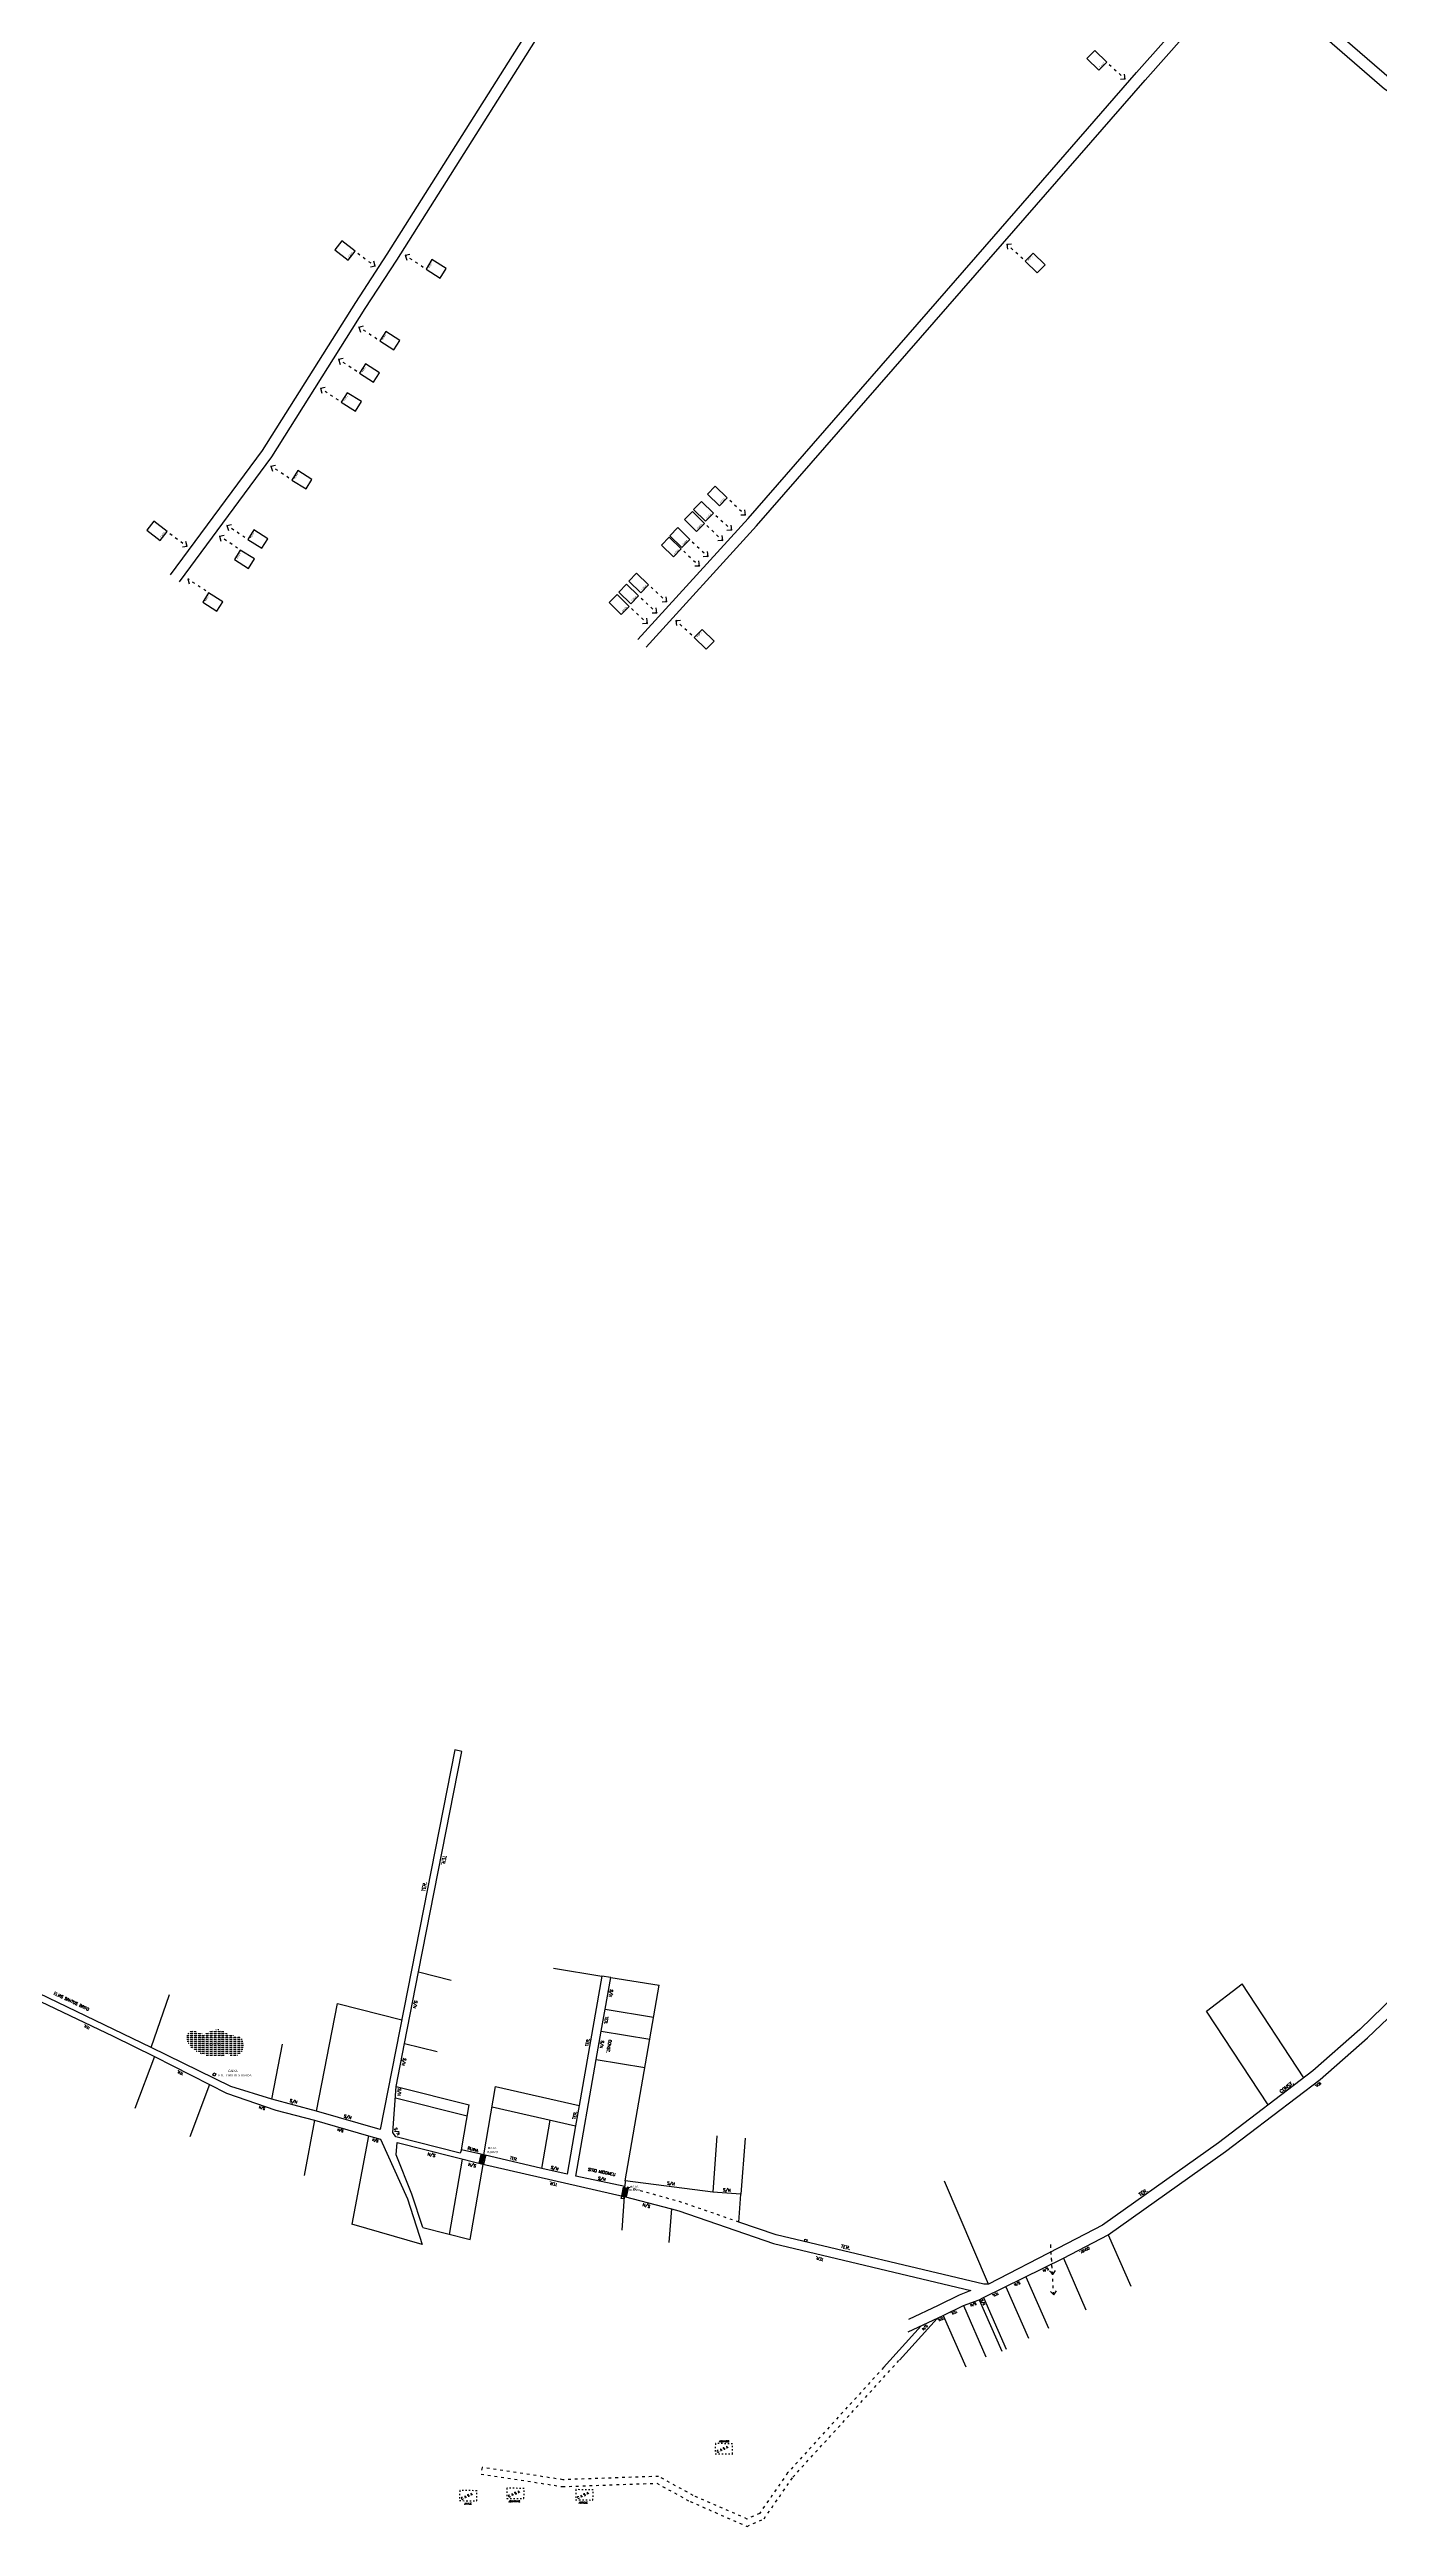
# Model space of a CAD drawing. Extents: x 714896 to 749292, y 8417558 to 8447149.
# Drawn here: x 736183 to 737367, y 8422386 to 8424592 of the extents above; entities that cross this region are included whole.
import ezdxf
from ezdxf.enums import TextEntityAlignment as Align

# ---------------------------------------------------------------- set-up
doc = ezdxf.new("R2010")
doc.units = 0
doc.header["$MEASUREMENT"] = 0
doc.linetypes.add('ACAD_ISO03W100', pattern=[30, 12, -18])
for name, color, linetype in [('LOTE', 7, 'CONTINUOUS'), ('NUM-PORTA', 7, 'CONTINUOUS'), ('QUADRA', 6, 'CONTINUOUS'), ('REFERENCIA', 7, 'CONTINUOUS'), ('TEXTO', 7, 'CONTINUOUS')]:
    doc.layers.add(name, color=color, linetype=linetype)
doc.styles.add('ROMANS', font='ROMANS.SHX', dxfattribs={"height": 1.5})

msp = doc.modelspace()

# ---------------------------------------------------------------- hatches: boundary and pattern name
at = {"layer": 'REFERENCIA'}
h = msp.add_hatch(dxfattribs=at)
h.set_pattern_fill('FLEX', color=4, scale=7, style=0)
edge = h.paths.add_edge_path()
edge.add_spline(control_points=[(736320.7, 8422806.4), (736318, 8422807.5), (736311.9, 8422809.9), (736305.3, 8422816.8), (736305.4, 8422824.9), (736311.4, 8422829.6), (736320.5, 8422821.5), (736333.1, 8422833.1), (736343.1, 8422822.6), (736356.1, 8422823.3), (736357.2, 8422810.5), (736349.8, 8422804.2), (736341.6, 8422807.5), (736331.9, 8422803.3), (736324.7, 8422805.3), (736320.7, 8422806.4)], knot_values=[0, 0, 0, 0, 12.544536, 28.501486, 37.981279, 43.435195, 57.408393, 77.998728, 98.115462, 109.429242, 127.376175, 135.337521, 147.597279, 161.049627, 178.723704, 178.723704, 178.723704, 178.723704], degree=3, periodic=0)
h.paths.add_polyline_path([(736322.7, 8422814.6), (736341.1, 8422814.6), (736341.1, 8422817.6), (736322.7, 8422817.6)], flags=24)
h = msp.add_hatch(dxfattribs=at)
h.set_pattern_fill('AR-HBONE', color=11, scale=0.01, angle=1.5285, style=0)
h.set_pattern_definition([(46.528451023, (224918.916, -16655.7468), (-0.03832534643, 1.43632975595), [3.048, -1.016]), (136.528451023, (224919.615, -16655.0095), (-0.03832534643, 1.43632975595), [3.048, -1.016])])
h.paths.add_polyline_path([(736565.8, 8422709.6), (736569.7, 8422708.6), (736571.7, 8422716.3), (736567.8, 8422717.3)])
h = msp.add_hatch(dxfattribs=at)
h.set_pattern_fill('AR-HBONE', color=11, scale=0.01, angle=2.4614, style=0)
h.set_pattern_definition([(47.461394992, (362517.0854, -23879.7414), (-0.06170690937, 1.43551532814), [3.048, -1.016]), (137.461394992, (362517.7723, -23878.9928), (-0.06170690937, 1.43551532814), [3.048, -1.016])])
h.paths.add_polyline_path([(736694.7, 8422688.3), (736692.8, 8422680.5), (736696.7, 8422679.6), (736698.6, 8422687.4)])

# ---------------------------------------------------------------- linework, layer by layer
at = {"layer": 'LOTE'}
for p, q in [((737114, 8424591.1), (737107, 8424584)), ((737124.7, 8424580.6), (737114, 8424591.1)), ((737107, 8424584), (737117.7, 8424573.5)), ((737117.7, 8424573.5), (737124.7, 8424580.6)), ((736443.6, 8424421.4), (736437.4, 8424413.5)), ((736437.4, 8424413.5), (736449.3, 8424404.3)), ((736455.4, 8424412.2), (736443.6, 8424421.4)), ((736449.3, 8424404.3), (736455.4, 8424412.2)), ((736523.9, 8424404.8), (736518.6, 8424396.3)), ((736518.6, 8424396.3), (736531.3, 8424388.4)), ((736536.6, 8424396.8), (736523.9, 8424404.8)), ((736531.3, 8424388.4), (736536.6, 8424396.8)), ((737059, 8424410.5), (737051.9, 8424403.4)), ((737051.9, 8424403.4), (737062.7, 8424392.9)), ((737069.7, 8424400), (737059, 8424410.5)), ((737062.7, 8424392.9), (737069.7, 8424400)), ((736482.7, 8424340.8), (736477.4, 8424332.4)), ((736477.4, 8424332.4), (736490.1, 8424324.4)), ((736495.4, 8424332.9), (736482.7, 8424340.8)), ((736490.1, 8424324.4), (736495.4, 8424332.9)), ((736464.6, 8424312.1), (736459.3, 8424303.6)), ((736459.3, 8424303.6), (736472, 8424295.7)), ((736477.3, 8424304.1), (736464.6, 8424312.1)), ((736472, 8424295.7), (736477.3, 8424304.1)), ((736448.4, 8424286.3), (736443.1, 8424277.8)), ((736461.1, 8424278.4), (736448.4, 8424286.3)), ((736443.1, 8424277.8), (736455.8, 8424269.9)), ((736455.8, 8424269.9), (736461.1, 8424278.4)), ((736404.4, 8424217), (736399.1, 8424208.5)), ((736417.1, 8424209.1), (736404.4, 8424217)), ((736399.1, 8424208.5), (736411.8, 8424200.6)), ((736411.8, 8424200.6), (736417.1, 8424209.1)), ((736776.1, 8424203.1), (736769.1, 8424196)), ((736769.1, 8424196), (736779.8, 8424185.5)), ((736786.8, 8424192.6), (736776.1, 8424203.1)), ((736779.8, 8424185.5), (736786.8, 8424192.6)), ((736276.4, 8424171.9), (736270.2, 8424164)), ((736288.2, 8424162.7), (736276.4, 8424171.9)), ((736755.8, 8424180.4), (736748.7, 8424173.3)), ((736748.7, 8424173.3), (736759.5, 8424162.7)), ((736766.5, 8424169.9), (736755.8, 8424180.4)), ((736763.8, 8424189.5), (736756.8, 8424182.4)), ((736756.8, 8424182.4), (736767.5, 8424171.9)), ((736759.5, 8424162.7), (736766.5, 8424169.9)), ((736774.5, 8424179), (736763.8, 8424189.5)), ((736767.5, 8424171.9), (736774.5, 8424179)), ((736270.2, 8424164), (736282.1, 8424154.8)), ((736282.1, 8424154.8), (736288.2, 8424162.7)), ((736353.3, 8424146.2), (736348, 8424137.7)), ((736366, 8424138.2), (736353.3, 8424146.2)), ((736365.2, 8424164.2), (736359.9, 8424155.7)), ((736359.9, 8424155.7), (736372.6, 8424147.7)), ((736377.9, 8424156.2), (736365.2, 8424164.2)), ((736372.6, 8424147.7), (736377.9, 8424156.2)), ((736735.1, 8424157.7), (736728.1, 8424150.5)), ((736728.1, 8424150.5), (736738.8, 8424140)), ((736745.8, 8424147.2), (736735.1, 8424157.7)), ((736742.7, 8424166.1), (736735.7, 8424158.9)), ((736735.7, 8424158.9), (736746.4, 8424148.4)), ((736738.8, 8424140), (736745.8, 8424147.2)), ((736753.4, 8424155.5), (736742.7, 8424166.1)), ((736746.4, 8424148.4), (736753.4, 8424155.5)), ((736348, 8424137.7), (736360.7, 8424129.8)), ((736360.7, 8424129.8), (736366, 8424138.2)), ((736706.1, 8424125.7), (736699.1, 8424118.5)), ((736716.8, 8424115.2), (736706.1, 8424125.7)), ((736325.1, 8424108), (736319.8, 8424099.6)), ((736337.8, 8424100.1), (736325.1, 8424108)), ((736688.7, 8424106.5), (736681.7, 8424099.4)), ((736699.4, 8424096), (736688.7, 8424106.5)), ((736697.2, 8424115.9), (736690.2, 8424108.7)), ((736690.2, 8424108.7), (736700.9, 8424098.2)), ((736707.9, 8424105.4), (736697.2, 8424115.9)), ((736699.1, 8424118.5), (736709.8, 8424108)), ((736700.9, 8424098.2), (736707.9, 8424105.4)), ((736709.8, 8424108), (736716.8, 8424115.2)), ((736319.8, 8424099.6), (736332.5, 8424091.6)), ((736332.5, 8424091.6), (736337.8, 8424100.1)), ((736681.7, 8424099.4), (736692.4, 8424088.9)), ((736692.4, 8424088.9), (736699.4, 8424096)), ((736764.3, 8424075.4), (736757.3, 8424068.3)), ((736757.3, 8424068.3), (736768, 8424057.8)), ((736775, 8424064.9), (736764.3, 8424075.4)), ((736768, 8424057.8), (736775, 8424064.9))]:
    msp.add_line(p, q, dxfattribs=at)
at = {"layer": 'LOTE', "color": 7, "linetype": 'ACAD_ISO03W100', "ltscale": 0.2}
for points in [[(737126.9, 8424578.6), (737141, 8424565.4)], [(737049.8, 8424405.4), (737035.7, 8424418.6)], [(736457.8, 8424410.4), (736473.3, 8424398.9)], [(736516.2, 8424397.9), (736500.1, 8424408.7)], [(736474.9, 8424334), (736458.9, 8424344.7)], [(736456.9, 8424305.2), (736440.8, 8424316)], [(736440.7, 8424279.5), (736424.6, 8424290.2)], [(736396.6, 8424210.2), (736380.6, 8424220.9)], [(736789, 8424190.6), (736803.1, 8424177.3)], [(736776.7, 8424177), (736790.8, 8424163.8)], [(736290.6, 8424160.9), (736306.1, 8424149.3)], [(736350.9, 8424147.8), (736334.8, 8424158.6)], [(736357.4, 8424157.3), (736341.4, 8424168)], [(736755.6, 8424153.5), (736769.7, 8424140.3)], [(736768.6, 8424167.9), (736782.7, 8424154.6)], [(736748, 8424145.2), (736762.1, 8424131.9)], [(736322.7, 8424109.7), (736306.6, 8424120.4)], [(736710.1, 8424103.4), (736724.2, 8424090.1)], [(736718.9, 8424113.2), (736733.1, 8424099.9)], [(736701.6, 8424094), (736715.7, 8424080.8)], [(736755.2, 8424070.3), (736741.1, 8424083.5)], [(736797.2, 8422657.2), (736746.2, 8422674.8), (736695.7, 8422689)], [(737076.3, 8422610.9), (737074.7, 8422637.6)], [(737077.4, 8422592.3), (737074.7, 8422637.6)], [(736925.9, 8422527.8), (736840.5, 8422433.8), (736815.5, 8422397.8), (736804.5, 8422392.8), (736756.5, 8422413.8), (736725.5, 8422430.8), (736640.5, 8422427.8), (736568.5, 8422438.8), (736567.6, 8422432.8), (736640.1, 8422421.7), (736724, 8422424.7), (736753.8, 8422408.4), (736804.5, 8422386.2), (736819.5, 8422393), (736845.2, 8422430), (736940, 8422534.4)]]:
    msp.add_lwpolyline(points, dxfattribs=at)
at = {"layer": 'LOTE', "color": 7}
for points in [[(737141, 8424565.4), (737136.7, 8424565.1)], [(737141, 8424565.4), (737140.4, 8424570)], [(737035.7, 8424418.6), (737039.9, 8424418.9)], [(737035.7, 8424418.6), (737036.3, 8424414)], [(736473.3, 8424398.9), (736469.1, 8424398.2)], [(736473.3, 8424398.9), (736472.1, 8424403.4)], [(736500.1, 8424408.7), (736504.2, 8424409.6)], [(736500.1, 8424408.7), (736501.4, 8424404.2)], [(736458.9, 8424344.7), (736463, 8424345.7)], [(736458.9, 8424344.7), (736460.2, 8424340.3)], [(736440.8, 8424316), (736444.9, 8424316.9)], [(736440.8, 8424316), (736442.1, 8424311.5)], [(736424.6, 8424290.2), (736428.7, 8424291.1)], [(736424.6, 8424290.2), (736425.9, 8424285.8)], [(736380.6, 8424220.9), (736384.7, 8424221.8)], [(736380.6, 8424220.9), (736381.9, 8424216.5)], [(736341.4, 8424168), (736345.5, 8424169)], [(736790.8, 8424163.8), (736790.2, 8424168.4)], [(736803.1, 8424177.3), (736798.8, 8424177.1)], [(736803.1, 8424177.3), (736802.5, 8424181.9)], [(736306.1, 8424149.3), (736301.9, 8424148.6)], [(736306.1, 8424149.3), (736304.9, 8424153.8)], [(736334.8, 8424158.6), (736338.9, 8424159.5)], [(736334.8, 8424158.6), (736336.1, 8424154.1)], [(736341.4, 8424168), (736342.7, 8424163.6)], [(736782.7, 8424154.6), (736778.5, 8424154.4)], [(736782.7, 8424154.6), (736782.1, 8424159.2)], [(736790.8, 8424163.8), (736786.5, 8424163.5)], [(736762.1, 8424131.9), (736757.9, 8424131.7)], [(736762.1, 8424131.9), (736761.5, 8424136.5)], [(736769.7, 8424140.3), (736765.4, 8424140.1)], [(736769.7, 8424140.3), (736769.1, 8424144.9)], [(736306.6, 8424120.4), (736307.9, 8424116)], [(736733.1, 8424099.9), (736732.4, 8424104.5)], [(736715.7, 8424080.8), (736711.4, 8424080.5)], [(736715.7, 8424080.8), (736715.1, 8424085.4)], [(736724.2, 8424090.1), (736719.9, 8424089.9)], [(736724.2, 8424090.1), (736723.6, 8424094.7)], [(736733.1, 8424099.9), (736728.8, 8424099.7)], [(736741.1, 8424083.5), (736745.3, 8424083.7)], [(736741.1, 8424083.5), (736741.7, 8424078.9)], [(736512, 8422880), (736541.1, 8422872.6)], [(736632.1, 8422883.2), (736675.2, 8422876.2)], [(736683, 8422875), (736726.1, 8422868.1)], [(736696, 8422694), (736726.1, 8422868.1)], [(737213.3, 8422845.1), (737245.1, 8422869.3)], [(737300.1, 8422785.8), (737245.1, 8422869.3)], [(736273.9, 8422812.8), (736290.4, 8422860)], [(736421, 8422756), (736439.8, 8422851.9)], [(736439.8, 8422851.9), (736497, 8422837.4)], [(736678, 8422846.7), (736721.2, 8422839.7)], [(737268.3, 8422761.6), (737213.3, 8422845.1)], [(736674.5, 8422827.1), (736717.8, 8422820.1)], [(736276.9, 8422804.8), (736259.3, 8422758.3)], [(736381.4, 8422766.7), (736391, 8422815.7)], [(736499.5, 8422816.3), (736528.6, 8422809)], [(736670, 8422802), (736713.5, 8422795)], [(736325.9, 8422779.7), (736308.3, 8422733.2)], [(736491.3, 8422768), (736555.3, 8422751.8)], [(736492, 8422778), (736557, 8422761.5)], [(736550.1, 8422721.6), (736557, 8422761.5)], [(736570, 8422717), (736580.6, 8422778)], [(736577.4, 8422759.8), (736651.8, 8422742.8)], [(736580.6, 8422778), (736655, 8422761)], [(736419.4, 8422747.9), (736410.2, 8422698.8)], [(736621.7, 8422705), (736629.2, 8422748)], [(736467.3, 8422734.1), (736452.6, 8422655.4)], [(736539.5, 8422646.3), (736551.1, 8422713.3)], [(736777.6, 8422733.9), (736774, 8422684)], [(736802.6, 8422731.9), (736799, 8422682)], [(736558, 8422641.6), (736569.6, 8422708.6)], [(737019.2, 8422601.8), (736980.1, 8422693.8)], [(736695, 8422680), (736692.8, 8422650.1)], [(736737, 8422669), (736734.8, 8422639.1)], [(736515.2, 8422637.3), (736452.6, 8422655.4)], [(736515.7, 8422652.3), (736558, 8422641.6)], [(737086, 8422625), (737106.1, 8422579.2)], [(737126, 8422646), (737146.1, 8422600.2)], [(737052.7, 8422608.6), (737072.8, 8422562.8)], [(737076.6, 8422610.6), (737079, 8422614.2)], [(736997, 8422583), (737017.1, 8422537.2)], [(737011, 8422588), (737031.1, 8422542.2)], [(737015, 8422590), (737035.1, 8422544.2)], [(737034.7, 8422599.7), (737054.9, 8422554)], [(737077.4, 8422592.3), (737079.9, 8422595.9)], [(736959.5, 8422564.8), (736925.9, 8422527.8)], [(736973.6, 8422571.5), (736940, 8422534.4)], [(736979, 8422574), (736999.1, 8422528.2)]]:
    msp.add_lwpolyline(points, dxfattribs=at)
at = {"layer": 'LOTE', "color": 24}
for points in [[(736330.7, 8422787.3), (736328.9, 8422788.2), (736329.8, 8422790), (736331.6, 8422789.1)], [(736694.3, 8422677.8), (736692.3, 8422678.3), (736692.8, 8422680.3), (736694.7, 8422679.8)], [(736857.4, 8422639.5), (736855.5, 8422639.9), (736855.9, 8422641.9), (736857.9, 8422641.4)]]:
    msp.add_lwpolyline(points, close=True, dxfattribs=at)
at = {"layer": 'LOTE'}
for points in [[(737073.7, 8422613.9), (737076.6, 8422610.6)], [(737074.5, 8422595.5), (737077.4, 8422592.3)]]:
    msp.add_lwpolyline(points, dxfattribs=at)
at = {"layer": 'LOTE', "color": 7, "linetype": 'ACAD_ISO03W100', "ltscale": 0.1}
for points in [[(736776.2, 8422460), (736776, 8422451), (736791.4, 8422450.7), (736791.5, 8422459.8)], [(736548.6, 8422418.3), (736548.5, 8422409.2), (736563.8, 8422409), (736564, 8422418)], [(736590.6, 8422420.3), (736590.5, 8422411.2), (736605.8, 8422411), (736606, 8422420)], [(736652, 8422419), (736651.8, 8422410), (736667.2, 8422409.7), (736667.4, 8422418.7)]]:
    msp.add_lwpolyline(points, close=True, dxfattribs=at)
at = {"layer": 'QUADRA', "color": 6, "linetype": 'CONTINUOUS'}
for points in [[(736178.2, 8425451.7), (736324.1, 8425504.4), (736462.8, 8425583.3), (736518.6, 8425595.2), (736538.7, 8425604.5), (736467.7, 8425479.9), (736480.3, 8425414), (736668.2, 8425154.7), (736775.8, 8425056.1), (736854.3, 8424999.7), (736755.8, 8424840.7), (736483.8, 8424409.7), (736455.8, 8424366.7), (736372.9, 8424234.8), (736291, 8424124)], [(736707.3, 8424066.4), (736805.3, 8424174.3), (737024.2, 8424425.3), (737151.2, 8424571.3), (737240, 8424671.6), (737017.8, 8424877.1), (736979, 8424906), (736862.4, 8424993.7), (736764.2, 8424835.3), (736492.2, 8424404.3), (736464.2, 8424361.3), (736381.1, 8424229.2), (736299, 8424118)], [(738030, 8424548.6), (738008.9, 8424552.1), (737913.9, 8424531.1), (737810.3, 8424548), (737652.3, 8424540.9), (737632.2, 8424512.3), (737596.8, 8424478.7), (737578.6, 8424485.1), (737561.5, 8424483.1), (737440.2, 8424523.5), (737378, 8424565), (737250.3, 8424675.7)], [(736714.7, 8424059.6), (736812.7, 8424167.7), (737031.8, 8424418.7), (737158.8, 8424564.7), (737247.5, 8424665), (737372, 8424557), (737435.8, 8424514.5), (737560.5, 8424472.9), (737572.7, 8424468.8), (737593.5, 8424461.9), (737639.8, 8424505.7), (737657.7, 8424531.1), (737809.7, 8424538), (737914.1, 8424520.9), (737955.8, 8424530.1)]]:
    msp.add_lwpolyline(points, dxfattribs=at)
at = {"layer": 'QUADRA'}
for points in [[(737423.5, 8422900.4), (737349.9, 8422828.7), (737308.2, 8422791.9), (737224.2, 8422727.9), (737120.7, 8422654.5), (737081.5, 8422633.9), (737019.2, 8422601.8), (737015.2, 8422601.8), (736830.2, 8422645.8), (736797.2, 8422657.2), (736799, 8422682), (736774, 8422684), (736696, 8422694), (736695.7, 8422689), (736652, 8422698), (736670, 8422802), (736674.5, 8422827.1), (736678, 8422846.7), (736683, 8422875), (736675.2, 8422876.2), (736655, 8422761), (736651.8, 8422742.8), (736644.2, 8422699.8), (736621.7, 8422705), (736570, 8422717), (736550.1, 8422721.6), (736549.1, 8422718.6), (736491.7, 8422733.2), (736489, 8422737), (736492, 8422778), (736499.5, 8422816.3), (736512, 8422880), (736550.4, 8423076.3), (736544.2, 8423077.9), (736477.9, 8422739.8), (736421, 8422756), (736381.4, 8422766.7), (736345, 8422777.9), (736273.9, 8422812.8), (736140.9, 8422876.8)], [(736515.7, 8422652.3), (736506, 8422682), (736492, 8422717), (736493, 8422728), (736568, 8422709), (736695, 8422680), (736737, 8422669), (736743.8, 8422667.1), (736828, 8422638.1), (737003.5, 8422596.3), (737003.5, 8422596.3), (736993.1, 8422592.2), (736974.5, 8422582.9), (736948, 8422570.5)]]:
    msp.add_lwpolyline(points, dxfattribs=at)
at = {"layer": 'QUADRA', "linetype": 'CONTINUOUS'}
for points in [[(736017.9, 8422813.3), (736017.9, 8422813.3), (735962.4, 8422839.4), (735905.8, 8422874.8), (735935.9, 8422933.9), (735932.1, 8422947.4), (735995.9, 8422927.8), (736028.9, 8422916.8), (736032.9, 8422888.8), (736051.9, 8422891.8), (736054.9, 8422905.8), (736126.9, 8422876.8), (736149.9, 8422865.8), (736240.1, 8422822.8), (736276.9, 8422804.8), (736276.9, 8422804.8), (736325.9, 8422779.7), (736341, 8422772), (736385, 8422757), (736419.4, 8422747.9), (736467.3, 8422734.1), (736478, 8422731), (736502, 8422678), (736515.2, 8422637.3)], [(736947.8, 8422559.4), (736979, 8422574), (736997, 8422583), (737011, 8422588), (737015, 8422590), (737086, 8422625), (737126, 8422646), (737230.2, 8422720), (737314.5, 8422784.2), (737356.7, 8422821.3), (737435.7, 8422896.4)]]:
    msp.add_lwpolyline(points, dxfattribs=at)
at = {"layer": 'REFERENCIA', "color": 11}
for points in [[(736567.8, 8422717.3), (736571.7, 8422716.3), (736569.7, 8422708.6), (736565.8, 8422709.6), (736567.8, 8422717.3)], [(736694.5, 8422688.3), (736698.5, 8422687.4), (736696.7, 8422679.6), (736692.8, 8422680.5), (736694.5, 8422688.3)]]:
    msp.add_lwpolyline(points, close=True, dxfattribs=at)

# ---------------------------------------------------------------- texts
at = {"layer": 'NUM-PORTA'}
for rotation, p in [(45.5373, (737121, 8424577.5)), (52.0048, (736452, 8424408.7)), (238.0186, (736521.6, 8424400.1)), (225.5373, (737055.7, 8424406.5)), (238.0186, (736480.4, 8424336.2)), (238.0186, (736462.3, 8424307.4)), (238.0186, (736446.1, 8424281.7)), (238.0186, (736402.1, 8424212.4)), (45.5373, (736783.1, 8424189.5)), (45.5373, (736762.7, 8424166.8)), (45.5373, (736770.8, 8424175.9)), (52.0048, (736284.8, 8424159.2)), (238.0186, (736362.9, 8424159.5)), (45.5373, (736742.1, 8424144.1)), (45.5373, (736749.7, 8424152.5)), (238.0186, (736351, 8424141.5)), (238.0186, (736322.8, 8424103.4)), (45.5373, (736704.2, 8424102.3)), (45.5373, (736713.1, 8424112.1)), (45.5373, (736695.7, 8424092.9)), (225.5373, (736761.1, 8424071.4))]:
    msp.add_text('CASA', height=1.5, rotation=rotation, dxfattribs=at).set_placement(p, align=Align.CENTER)
at = {"layer": 'NUM-PORTA', "color": 7, "style": 'ROMANS'}
for height, rotation, p in [(2.5, 256.1956, (736508.6, 8422854.7)), (2.5, 259.1553, (736682.7, 8422864.6)), (2.5, 256.1956, (736498.6, 8422803.5)), (2.5, 259.3151, (736674.6, 8422819.1)), (2, 160.4683, (736375.5, 8422758.9)), (2.5, 344.6404, (736397.1, 8422764.4)), (2.5, 264.5156, (736493.9, 8422776.5)), (2, 162.3947, (736445.3, 8422739.1)), (2.5, 344.6404, (736445.3, 8422750.6)), (2.5, 296.6745, (736490.2, 8422740.4)), (2, 164.7895, (736476.4, 8422730.2)), (2.5, 165.9308, (736527.2, 8422717.5)), (2.5, 165.9308, (736563.4, 8422708.3)), (2.5, 344.6404, (736629.6, 8422704.9)), (2.5, 348.6283, (736671.6, 8422695.2)), (2.5, 352.4006, (736733.1, 8422690.8)), (2.5, 164.2144, (736718.5, 8422672.2)), (2.5, 355.2528, (736782.9, 8422684.8)), (2, 203.5483, (737047, 8422604.3)), (2, 203.5483, (737072.4, 8422616.8)), (2, 199.0889, (737008.1, 8422585.7)), (2, 297.3234, (737012.3, 8422587.7)), (2, 225.1431, (736963.9, 8422566))]:
    msp.add_text('S/N', height=height, rotation=rotation, dxfattribs=at).set_placement(p)
at = {"layer": 'TEXTO', "style": 'ROMANS'}
for s, height, rotation, p in [('TER.', 3, 258.4508, (736533.8, 8422983.9)), ('TER.', 3, 78.4508, (736517.7, 8422951.5)), ('C A S A', 2, 24.6411, (736778, 8422451.8)), ('C A S A', 2, 24.6411, (736550.4, 8422410)), ('C A S A', 2, 24.6411, (736592.4, 8422412)), ('C A S A', 2, 24.6411, (736653.8, 8422410.7))]:
    msp.add_text(s, height=height, rotation=rotation, dxfattribs=at).set_placement(p)
at = {"layer": 'TEXTO', "color": 7, "style": 'ROMANS'}
for s, height, rotation, p in [('ELIAS SANTOS BRITO', 2.5, 334.4436, (736187, 8422860.1)), ('TER.', 2, 151.6639, (736219.6, 8422830.6)), ('TER.', 2.5, 259.1553, (736678.4, 8422840.5)), ('TER.', 2.5, 77.5644, (736662.9, 8422813.5)), ('CONST.', 2.5, 259.1553, (736681.4, 8422819.8)), ('TER.', 2, 151.6639, (736302.8, 8422789.7)), ('CONST.', 3, 36.8687, (737279.9, 8422771.9)), ('TER.', 2, 216.9944, (737314.4, 8422782.2)), ('TER.', 2.5, 77.5644, (736651.5, 8422748.6)), ('RUINA', 2.5, 344.6404, (736555.3, 8422722.1)), ('TER.', 2.5, 344.6404, (736593.1, 8422713.4)), ('TER.', 2.5, 165.9308, (736635.5, 8422691.7)), ('SITIO MIDOMEU', 2.5, 348.6283, (736662.7, 8422703.1)), ('TER.', 3, 32.9895, (737154.3, 8422680.1)), ('TER.', 2.5, 164.4823, (736872.6, 8422624.9)), ('TER.', 3, 346.4415, (736887.7, 8422634.4)), ('CONST.', 2, 207.0206, (737108.6, 8422635.2)), ('TER.', 2, 203.5483, (737027.8, 8422594.8)), ('TER.', 2, 202.7781, (736979.1, 8422572.8)), ('TER.', 2, 202.7781, (736990.8, 8422578.6))]:
    msp.add_text(s, height=height, rotation=rotation, dxfattribs=at).set_placement(p)
at = {"layer": 'TEXTO', "color": 0}
for s, p in [('L A G O A', (736323.2, 8422815.1)), ('ADUTORA DESTIVADA', (736333.3, 8422786.9)), ('CAIXA ', (736342.5, 8422790.9)), ('BURRO', (736572.8, 8422718.6)), ('MATA ', (736573.5, 8422722.2)), ('BURRO', (736699.4, 8422684.8)), ('MATA ', (736699.9, 8422687.8))]:
    msp.add_text(s, height=2, dxfattribs=at).set_placement(p)
at = {"layer": 'TEXTO', "style": 'ROMANS'}
for s, p in [('AGNALDO', (736779.5, 8422461.2)), ('JAMILE', (736552.6, 8422405.7)), ('JONATHAS', (736592.3, 8422407.8)), ('ADRIELE', (736654.6, 8422406.5))]:
    msp.add_text(s, height=1.5, dxfattribs=at).set_placement(p)

doc.saveas('drawing.dxf')
